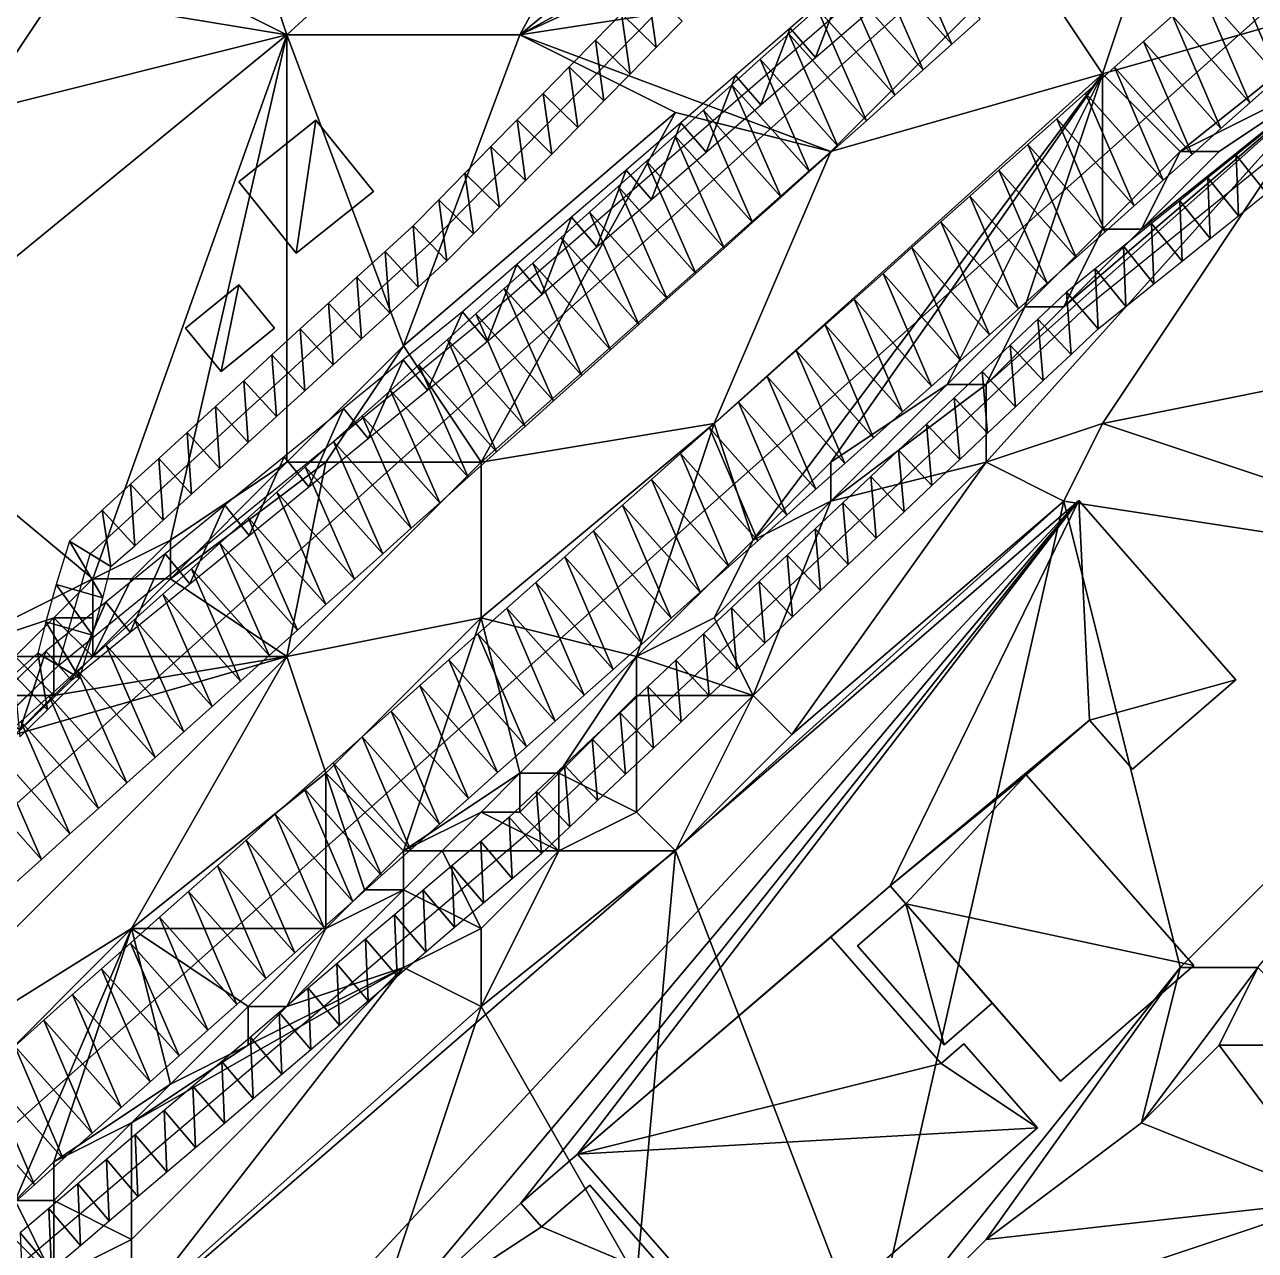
# Model space of a CAD drawing. Header units: metres. Extents: x -1103 to 901, y -902 to 905.
# Drawn here: x -917.5 to -854.1, y 743.4 to 806.5 of the extents above; entities that cross this region are included whole.
import ezdxf

# ---------------------------------------------------------------- set-up
doc = ezdxf.new("R2010")
doc.units = ezdxf.units.M
for name, color, linetype in [('OSM_BUILDING_FOOTPRINTS', 7, 'CONTINUOUS'), ('OSM_BUILDING_ROOFS', 1, 'CONTINUOUS'), ('OSM_BUILDING_WALLS', 8, 'CONTINUOUS'), ('OSM_PATH_AXES', 30, 'CONTINUOUS'), ('OSM_PATH_SURFACE', 30, 'CONTINUOUS'), ('OSM_ROAD_AXES', 2, 'CONTINUOUS'), ('OSM_ROAD_SURFACE', 9, 'CONTINUOUS'), ('OSM_TERRAIN', 3, 'CONTINUOUS'), ('OSM_WATER_SURFACE', 5, 'CONTINUOUS'), ('OSM_WATERWAYS', 5, 'CONTINUOUS')]:
    doc.layers.add(name, color=color, linetype=linetype)

msp = doc.modelspace()

# ---------------------------------------------------------------- linework, layer by layer
at = {"layer": 'OSM_BUILDING_FOOTPRINTS'}
for points in [[(-906.485, 798.429, 9.084), (-902.517, 801.603, 9.084), (-899.543, 797.932, 9.084), (-903.522, 794.758, 9.084), (-906.485, 798.429, 9.084)], [(-909.215, 790.898, 9.086), (-906.474, 793.132, 9.086), (-904.639, 790.898, 9.086), (-907.391, 788.675, 9.086), (-909.215, 790.898, 9.086)]]:
    msp.add_polyline3d(points, close=True, dxfattribs=at)
msp.add_polyline3d([(-922.07, 731.091, 11.75), (-863.231, 782.03, 11.75), (-855.139, 772.807, 11.75), (-860.456, 768.206, 11.75), (-862.678, 770.738, 11.75), (-865.928, 767.918, 11.75), (-857.305, 758.098, 11.75), (-864.17, 752.148, 11.75), (-867.685, 756.163, 11.75), (-870.15, 754.028, 11.75), (-874.627, 759.115, 11.75), (-872.14, 761.272, 11.75), (-872.947, 762.201, 11.75), (-875.998, 759.558, 11.75), (-870.305, 753.066, 11.75), (-869.144, 754.072, 11.75), (-865.353, 749.748, 11.75), (-879.49, 737.495, 11.75), (-889.041, 748.388, 11.75), (-891.959, 745.866, 11.75), (-890.887, 744.65, 11.75), (-888.411, 746.795, 11.75), (-883.989, 741.752, 11.75)], dxfattribs=at)
at = {"layer": 'OSM_BUILDING_ROOFS'}
for points in [[(-902.517, 801.603, 19.084), (-906.485, 798.429, 19.084), (-903.522, 794.758, 19.084)], [(-902.517, 801.603, 19.084), (-903.522, 794.758, 19.084), (-899.543, 797.932, 19.084)], [(-906.474, 793.132, 19.086), (-909.215, 790.898, 19.086), (-907.391, 788.675, 19.086)], [(-906.474, 793.132, 19.086), (-907.391, 788.675, 19.086), (-904.639, 790.898, 19.086)], [(-863.231, 782.03, 20.15), (-922.07, 731.091, 20.15), (-916.454, 724.71, 20.15)], [(-863.231, 782.03, 20.15), (-916.454, 724.71, 20.15), (-899.144, 739.242, 20.15)], [(-863.231, 782.03, 20.15), (-899.144, 739.242, 20.15), (-891.959, 745.866, 20.15)], [(-863.231, 782.03, 20.15), (-891.959, 745.866, 20.15), (-889.041, 748.388, 20.15)], [(-863.231, 782.03, 20.15), (-889.041, 748.388, 20.15), (-872.947, 762.201, 20.15)], [(-872.947, 762.201, 20.15), (-862.678, 770.738, 20.15), (-863.231, 782.03, 20.15)], [(-862.678, 770.738, 20.15), (-855.139, 772.807, 20.15), (-863.231, 782.03, 20.15)], [(-862.678, 770.738, 20.15), (-860.456, 768.206, 20.15), (-855.139, 772.807, 20.15)], [(-872.947, 762.201, 20.15), (-865.928, 767.918, 20.15), (-862.678, 770.738, 20.15)], [(-872.947, 762.201, 20.15), (-872.14, 761.272, 20.15), (-865.928, 767.918, 20.15)], [(-872.14, 761.272, 20.15), (-857.305, 758.098, 20.15), (-865.928, 767.918, 20.15)], [(-889.041, 748.388, 20.15), (-875.998, 759.558, 20.15), (-872.947, 762.201, 20.15)], [(-872.14, 761.272, 20.15), (-874.627, 759.115, 20.15), (-870.15, 754.028, 20.15)], [(-872.14, 761.272, 20.15), (-870.15, 754.028, 20.15), (-867.685, 756.163, 20.15)], [(-872.14, 761.272, 20.15), (-867.685, 756.163, 20.15), (-864.17, 752.148, 20.15)], [(-872.14, 761.272, 20.15), (-864.17, 752.148, 20.15), (-857.305, 758.098, 20.15)], [(-889.041, 748.388, 20.15), (-870.305, 753.066, 20.15), (-875.998, 759.558, 20.15)], [(-865.353, 749.748, 20.15), (-869.144, 754.072, 20.15), (-870.305, 753.066, 20.15)], [(-889.041, 748.388, 20.15), (-865.353, 749.748, 20.15), (-870.305, 753.066, 20.15)], [(-889.041, 748.388, 20.15), (-879.49, 737.495, 20.15), (-865.353, 749.748, 20.15)], [(-883.989, 741.752, 20.15), (-888.411, 746.795, 20.15), (-890.887, 744.65, 20.15)], [(-899.144, 739.242, 20.15), (-890.887, 744.65, 20.15), (-891.959, 745.866, 20.15)], [(-899.144, 739.242, 20.15), (-883.989, 741.752, 20.15), (-890.887, 744.65, 20.15)]]:
    msp.add_3dface(points, dxfattribs=at)
at = {"layer": 'OSM_BUILDING_WALLS'}
for points in [[(-902.517, 801.603, 9.084), (-906.485, 798.429, 9.084), (-906.485, 798.429, 19.084)], [(-902.517, 801.603, 9.084), (-906.485, 798.429, 19.084), (-902.517, 801.603, 19.084)], [(-899.543, 797.932, 9.084), (-902.517, 801.603, 9.084), (-902.517, 801.603, 19.084)], [(-899.543, 797.932, 9.084), (-902.517, 801.603, 19.084), (-899.543, 797.932, 19.084)], [(-906.485, 798.429, 9.084), (-903.522, 794.758, 9.084), (-903.522, 794.758, 19.084)], [(-906.485, 798.429, 9.084), (-903.522, 794.758, 19.084), (-906.485, 798.429, 19.084)], [(-903.522, 794.758, 9.084), (-899.543, 797.932, 9.084), (-899.543, 797.932, 19.084)], [(-903.522, 794.758, 9.084), (-899.543, 797.932, 19.084), (-903.522, 794.758, 19.084)], [(-906.474, 793.132, 9.086), (-909.215, 790.898, 9.086), (-909.215, 790.898, 19.086)], [(-906.474, 793.132, 9.086), (-909.215, 790.898, 19.086), (-906.474, 793.132, 19.086)], [(-904.639, 790.898, 9.086), (-906.474, 793.132, 9.086), (-906.474, 793.132, 19.086)], [(-904.639, 790.898, 9.086), (-906.474, 793.132, 19.086), (-904.639, 790.898, 19.086)], [(-909.215, 790.898, 9.086), (-907.391, 788.675, 9.086), (-907.391, 788.675, 19.086)], [(-909.215, 790.898, 9.086), (-907.391, 788.675, 19.086), (-909.215, 790.898, 19.086)], [(-907.391, 788.675, 9.086), (-904.639, 790.898, 9.086), (-904.639, 790.898, 19.086)], [(-907.391, 788.675, 9.086), (-904.639, 790.898, 19.086), (-907.391, 788.675, 19.086)], [(-863.231, 782.03, 11.75), (-922.07, 731.091, 11.75), (-922.07, 731.091, 20.15)], [(-863.231, 782.03, 11.75), (-922.07, 731.091, 20.15), (-863.231, 782.03, 20.15)], [(-855.139, 772.807, 11.75), (-863.231, 782.03, 11.75), (-863.231, 782.03, 20.15)], [(-855.139, 772.807, 11.75), (-863.231, 782.03, 20.15), (-855.139, 772.807, 20.15)], [(-860.456, 768.206, 11.75), (-855.139, 772.807, 11.75), (-855.139, 772.807, 20.15)], [(-860.456, 768.206, 11.75), (-855.139, 772.807, 20.15), (-860.456, 768.206, 20.15)], [(-865.928, 767.918, 11.75), (-862.678, 770.738, 11.75), (-862.678, 770.738, 20.15)], [(-865.928, 767.918, 11.75), (-862.678, 770.738, 20.15), (-865.928, 767.918, 20.15)], [(-862.678, 770.738, 11.75), (-860.456, 768.206, 11.75), (-860.456, 768.206, 20.15)], [(-862.678, 770.738, 11.75), (-860.456, 768.206, 20.15), (-862.678, 770.738, 20.15)], [(-857.305, 758.098, 11.75), (-865.928, 767.918, 11.75), (-865.928, 767.918, 20.15)], [(-857.305, 758.098, 11.75), (-865.928, 767.918, 20.15), (-857.305, 758.098, 20.15)], [(-875.998, 759.558, 11.75), (-872.947, 762.201, 11.75), (-872.947, 762.201, 20.15)], [(-875.998, 759.558, 11.75), (-872.947, 762.201, 20.15), (-875.998, 759.558, 20.15)], [(-872.947, 762.201, 11.75), (-872.14, 761.272, 11.75), (-872.14, 761.272, 20.15)], [(-872.947, 762.201, 11.75), (-872.14, 761.272, 20.15), (-872.947, 762.201, 20.15)], [(-872.14, 761.272, 11.75), (-874.627, 759.115, 11.75), (-874.627, 759.115, 20.15)], [(-872.14, 761.272, 11.75), (-874.627, 759.115, 20.15), (-872.14, 761.272, 20.15)], [(-870.305, 753.066, 11.75), (-875.998, 759.558, 11.75), (-875.998, 759.558, 20.15)], [(-870.305, 753.066, 11.75), (-875.998, 759.558, 20.15), (-870.305, 753.066, 20.15)], [(-874.627, 759.115, 11.75), (-870.15, 754.028, 11.75), (-870.15, 754.028, 20.15)], [(-874.627, 759.115, 11.75), (-870.15, 754.028, 20.15), (-874.627, 759.115, 20.15)], [(-864.17, 752.148, 11.75), (-857.305, 758.098, 11.75), (-857.305, 758.098, 20.15)], [(-864.17, 752.148, 11.75), (-857.305, 758.098, 20.15), (-864.17, 752.148, 20.15)], [(-870.15, 754.028, 11.75), (-867.685, 756.163, 11.75), (-867.685, 756.163, 20.15)], [(-870.15, 754.028, 11.75), (-867.685, 756.163, 20.15), (-870.15, 754.028, 20.15)], [(-867.685, 756.163, 11.75), (-864.17, 752.148, 11.75), (-864.17, 752.148, 20.15)], [(-867.685, 756.163, 11.75), (-864.17, 752.148, 20.15), (-867.685, 756.163, 20.15)], [(-869.144, 754.072, 11.75), (-870.305, 753.066, 11.75), (-870.305, 753.066, 20.15)], [(-869.144, 754.072, 11.75), (-870.305, 753.066, 20.15), (-869.144, 754.072, 20.15)], [(-865.353, 749.748, 11.75), (-869.144, 754.072, 11.75), (-869.144, 754.072, 20.15)], [(-865.353, 749.748, 11.75), (-869.144, 754.072, 20.15), (-865.353, 749.748, 20.15)], [(-879.49, 737.495, 11.75), (-865.353, 749.748, 11.75), (-865.353, 749.748, 20.15)], [(-879.49, 737.495, 11.75), (-865.353, 749.748, 20.15), (-879.49, 737.495, 20.15)], [(-891.959, 745.866, 11.75), (-889.041, 748.388, 11.75), (-889.041, 748.388, 20.15)], [(-891.959, 745.866, 11.75), (-889.041, 748.388, 20.15), (-891.959, 745.866, 20.15)], [(-889.041, 748.388, 11.75), (-879.49, 737.495, 11.75), (-879.49, 737.495, 20.15)], [(-889.041, 748.388, 11.75), (-879.49, 737.495, 20.15), (-889.041, 748.388, 20.15)], [(-888.411, 746.795, 11.75), (-890.887, 744.65, 11.75), (-890.887, 744.65, 20.15)], [(-888.411, 746.795, 11.75), (-890.887, 744.65, 20.15), (-888.411, 746.795, 20.15)], [(-883.989, 741.752, 11.75), (-888.411, 746.795, 11.75), (-888.411, 746.795, 20.15)], [(-883.989, 741.752, 11.75), (-888.411, 746.795, 20.15), (-883.989, 741.752, 20.15)], [(-890.887, 744.65, 11.75), (-891.959, 745.866, 11.75), (-891.959, 745.866, 20.15)], [(-890.887, 744.65, 11.75), (-891.959, 745.866, 20.15), (-890.887, 744.65, 20.15)]]:
    msp.add_3dface(points, dxfattribs=at)
at = {"layer": 'OSM_PATH_AXES'}
for points in [[(-1100, 614.436, 14.432), (-1087.268, 623.605, 14.308), (-1078.06, 633.139, 14.564), (-1067.957, 642.251, 14.862), (-1048.149, 660.012, 15.181), (-1040.809, 665.819, 15.149), (-1016.955, 682.474, 14.848), (-1002.165, 695.623, 14.017), (-995.633, 701.905, 13.614), (-969.502, 727.153, 13.249), (-939.922, 752.335, 10.603), (-928.647, 761.138, 10.91), (-915.759, 773.535, 11.003), (-914.134, 779.286, 10.928), (-896.636, 795.267, 11.317), (-876.474, 815.804, 12.38), (-862.911, 828.544, 13.579), (-847.425, 841.428, 15.193), (-839.455, 849.269, 16.005), (-824.367, 862.639, 16.441), (-797.882, 885.355, 14.191), (-795.682, 887.235, 13.984), (-783.048, 898.272, 13.138), (-780.912, 900, 13.035)], [(-743.723, 900, 12.989), (-770.169, 875.767, 14), (-799.959, 848.816, 15.237), (-811.135, 840.223, 15.725), (-815.313, 832.913, 15.655), (-819.458, 824.22, 15.058), (-825.228, 819.797, 14.907), (-831.396, 812.951, 14.445), (-845.766, 805.74, 13.499), (-848.54, 803.506, 13.339), (-863.043, 791.817, 13.148), (-891.727, 764.799, 12.959), (-936.196, 727.021, 12.645), (-966.517, 700.147, 13.969), (-1004.088, 667.677, 15.854), (-1037.669, 636.678, 14.518), (-1061.015, 615.323, 13.861), (-1079.253, 598.535, 13.844), (-1081.375, 596.964, 13.862), (-1100, 583.18, 13.331)]]:
    msp.add_polyline3d(points, dxfattribs=at)
at = {"layer": 'OSM_PATH_SURFACE'}
for points in [[(-884.991, 805.344, 11.52), (-885.431, 808.465, 11.598), (-886.775, 807.095, 11.499)], [(-884.991, 805.344, 11.52), (-883.647, 806.713, 11.576), (-885.431, 808.465, 11.598)], [(-886.335, 803.975, 11.464), (-886.775, 807.095, 11.499), (-888.119, 805.726, 11.432)], [(-886.335, 803.975, 11.464), (-884.991, 805.344, 11.52), (-886.775, 807.095, 11.499)], [(-887.679, 802.606, 11.44), (-888.119, 805.726, 11.432), (-889.463, 804.357, 11.386)], [(-887.679, 802.606, 11.44), (-886.335, 803.975, 11.464), (-888.119, 805.726, 11.432)], [(-889.023, 801.237, 11.436), (-889.463, 804.357, 11.386), (-890.807, 802.988, 11.382)], [(-889.023, 801.237, 11.436), (-887.679, 802.606, 11.44), (-889.463, 804.357, 11.386)], [(-890.367, 799.867, 11.432), (-890.807, 802.988, 11.382), (-892.151, 801.619, 11.378)], [(-890.367, 799.867, 11.432), (-889.023, 801.237, 11.436), (-890.807, 802.988, 11.382)], [(-891.711, 798.498, 11.428), (-892.151, 801.619, 11.378), (-893.495, 800.25, 11.373)], [(-891.711, 798.498, 11.428), (-890.367, 799.867, 11.432), (-892.151, 801.619, 11.378)], [(-853.676, 800.973, 13.31), (-855.126, 799.804, 13.29), (-853.557, 797.857, 13.438)], [(-893.056, 797.129, 11.424), (-893.495, 800.25, 11.373), (-894.84, 798.881, 11.372)], [(-893.056, 797.129, 11.424), (-891.711, 798.498, 11.428), (-893.495, 800.25, 11.373)], [(-855.126, 799.804, 13.29), (-856.576, 798.635, 13.27), (-855.007, 796.688, 13.414)], [(-855.126, 799.804, 13.29), (-855.007, 796.688, 13.414), (-853.557, 797.857, 13.438)], [(-894.4, 795.76, 11.419), (-894.84, 798.881, 11.372), (-896.184, 797.512, 11.379)], [(-894.4, 795.76, 11.419), (-893.056, 797.129, 11.424), (-894.84, 798.881, 11.372)], [(-856.576, 798.635, 13.27), (-858.026, 797.466, 13.251), (-856.458, 795.519, 13.379)], [(-856.576, 798.635, 13.27), (-856.458, 795.519, 13.379), (-855.007, 796.688, 13.414)], [(-895.768, 794.367, 11.415), (-896.184, 797.512, 11.379), (-897.503, 796.167, 11.386)], [(-895.768, 794.367, 11.415), (-894.4, 795.76, 11.419), (-896.184, 797.512, 11.379)], [(-858.026, 797.466, 13.251), (-859.477, 796.297, 13.231), (-857.908, 794.35, 13.343)], [(-858.026, 797.466, 13.251), (-857.908, 794.35, 13.343), (-856.458, 795.519, 13.379)], [(-897.251, 793.012, 11.414), (-897.503, 796.167, 11.386), (-898.937, 794.858, 11.393)], [(-897.251, 793.012, 11.414), (-895.768, 794.367, 11.415), (-897.503, 796.167, 11.386)], [(-859.477, 796.297, 13.231), (-860.927, 795.128, 13.202), (-859.358, 793.182, 13.307)], [(-859.477, 796.297, 13.231), (-859.358, 793.182, 13.307), (-857.908, 794.35, 13.343)], [(-898.709, 791.68, 11.42), (-898.937, 794.858, 11.393), (-900.395, 793.526, 11.389)], [(-898.709, 791.68, 11.42), (-897.251, 793.012, 11.414), (-898.937, 794.858, 11.393)], [(-860.927, 795.128, 13.202), (-862.377, 793.959, 13.137), (-860.808, 792.013, 13.272)], [(-860.927, 795.128, 13.202), (-860.808, 792.013, 13.272), (-859.358, 793.182, 13.307)], [(-900.167, 790.349, 11.407), (-900.395, 793.526, 11.389), (-901.853, 792.195, 11.377)], [(-900.167, 790.349, 11.407), (-898.709, 791.68, 11.42), (-900.395, 793.526, 11.389)], [(-862.377, 793.959, 13.137), (-863.865, 792.758, 13.071), (-862.221, 790.875, 13.256)], [(-862.377, 793.959, 13.137), (-862.221, 790.875, 13.256), (-860.808, 792.013, 13.272)], [(-901.626, 789.017, 11.395), (-901.853, 792.195, 11.377), (-903.311, 790.863, 11.365)], [(-901.626, 789.017, 11.395), (-900.167, 790.349, 11.407), (-901.853, 792.195, 11.377)], [(-863.865, 792.758, 13.071), (-865.334, 791.376, 13.048), (-863.62, 789.556, 13.243)], [(-863.865, 792.758, 13.071), (-863.62, 789.556, 13.243), (-862.221, 790.875, 13.256)], [(-865.334, 791.376, 13.048), (-866.768, 790.025, 13.023), (-865.054, 788.205, 13.228)], [(-865.334, 791.376, 13.048), (-865.054, 788.205, 13.228), (-863.62, 789.556, 13.243)], [(-903.084, 787.685, 11.383), (-903.311, 790.863, 11.365), (-904.77, 789.531, 11.324)], [(-903.084, 787.685, 11.383), (-901.626, 789.017, 11.395), (-903.311, 790.863, 11.365)], [(-866.768, 790.025, 13.023), (-868.203, 788.674, 13.007), (-866.489, 786.854, 13.214)], [(-866.768, 790.025, 13.023), (-866.489, 786.854, 13.214), (-865.054, 788.205, 13.228)], [(-904.542, 786.353, 11.351), (-904.77, 789.531, 11.324), (-906.228, 788.199, 11.258)], [(-904.542, 786.353, 11.351), (-903.084, 787.685, 11.383), (-904.77, 789.531, 11.324)], [(-868.203, 788.674, 13.007), (-869.637, 787.323, 13.03), (-867.923, 785.503, 13.2)], [(-868.203, 788.674, 13.007), (-867.923, 785.503, 13.2), (-866.489, 786.854, 13.214)], [(-906, 785.022, 11.285), (-906.228, 788.199, 11.258), (-907.686, 786.868, 11.192)], [(-906, 785.022, 11.285), (-904.542, 786.353, 11.351), (-906.228, 788.199, 11.258)], [(-869.637, 787.323, 13.03), (-871.071, 785.972, 13.088), (-869.357, 784.152, 13.196)], [(-869.637, 787.323, 13.03), (-869.357, 784.152, 13.196), (-867.923, 785.503, 13.2)], [(-907.458, 783.69, 11.219), (-907.686, 786.868, 11.192), (-909.144, 785.536, 11.135)], [(-907.458, 783.69, 11.219), (-906, 785.022, 11.285), (-907.686, 786.868, 11.192)], [(-871.071, 785.972, 13.088), (-872.505, 784.621, 13.146), (-870.791, 782.802, 13.197)], [(-871.071, 785.972, 13.088), (-870.791, 782.802, 13.197), (-869.357, 784.152, 13.196)], [(-908.916, 782.358, 11.153), (-909.144, 785.536, 11.135), (-910.602, 784.204, 11.091)], [(-908.916, 782.358, 11.153), (-907.458, 783.69, 11.219), (-909.144, 785.536, 11.135)], [(-872.505, 784.621, 13.146), (-873.94, 783.271, 13.142), (-872.225, 781.451, 13.204)], [(-872.505, 784.621, 13.146), (-872.225, 781.451, 13.204), (-870.791, 782.802, 13.197)], [(-910.375, 781.027, 11.099), (-910.602, 784.204, 11.091), (-912.06, 782.873, 11.048)], [(-910.375, 781.027, 11.099), (-908.916, 782.358, 11.153), (-910.602, 784.204, 11.091)], [(-911.833, 779.695, 11.056), (-912.06, 782.873, 11.048), (-913.519, 781.541, 11.033)], [(-911.833, 779.695, 11.056), (-910.375, 781.027, 11.099), (-912.06, 782.873, 11.048)], [(-873.94, 783.271, 13.142), (-875.374, 781.92, 13.141), (-873.66, 780.1, 13.211)], [(-873.94, 783.271, 13.142), (-873.66, 780.1, 13.211), (-872.225, 781.451, 13.204)], [(-913.069, 778.631, 11.019), (-913.519, 781.541, 11.033), (-915.198, 779.941, 11.023)], [(-913.069, 778.631, 11.019), (-911.833, 779.695, 11.056), (-913.519, 781.541, 11.033)], [(-875.374, 781.92, 13.141), (-876.808, 780.569, 13.145), (-875.094, 778.749, 13.218)], [(-875.374, 781.92, 13.141), (-875.094, 778.749, 13.218), (-873.66, 780.1, 13.211)], [(-876.808, 780.569, 13.145), (-878.242, 779.218, 13.143), (-876.528, 777.398, 13.225)], [(-876.808, 780.569, 13.145), (-876.528, 777.398, 13.225), (-875.094, 778.749, 13.218)], [(-913.473, 777.029, 11.142), (-915.198, 779.941, 11.023), (-915.878, 777.709, 11.05)], [(-913.473, 777.029, 11.142), (-913.069, 778.631, 11.019), (-915.198, 779.941, 11.023)], [(-878.242, 779.218, 13.143), (-879.676, 777.867, 13.14), (-877.962, 776.047, 13.232)], [(-878.242, 779.218, 13.143), (-877.962, 776.047, 13.232), (-876.528, 777.398, 13.225)], [(-914.014, 775.112, 11.266), (-915.878, 777.709, 11.05), (-916.42, 775.792, 10.9)], [(-914.014, 775.112, 11.266), (-913.473, 777.029, 11.142), (-915.878, 777.709, 11.05)], [(-879.676, 777.867, 13.14), (-881.111, 776.516, 13.137), (-879.397, 774.696, 13.233)], [(-879.676, 777.867, 13.14), (-879.397, 774.696, 13.233), (-877.962, 776.047, 13.232)], [(-881.111, 776.516, 13.137), (-882.545, 775.165, 13.062), (-880.831, 773.345, 13.219)], [(-881.111, 776.516, 13.137), (-880.831, 773.345, 13.219), (-879.397, 774.696, 13.233)], [(-914.686, 772.893, 11.688), (-916.42, 775.792, 10.9), (-916.831, 774.178, 10.786)], [(-914.686, 772.893, 11.688), (-914.014, 775.112, 11.266), (-916.42, 775.792, 10.9)], [(-882.545, 775.165, 13.062), (-883.979, 773.814, 12.902), (-882.265, 771.995, 13.23)], [(-882.545, 775.165, 13.062), (-882.265, 771.995, 13.23), (-880.831, 773.345, 13.219)], [(-916.324, 771.257, 11.672), (-916.831, 774.178, 10.786), (-918.057, 773.059, 10.7)], [(-916.324, 771.257, 11.672), (-914.686, 772.893, 11.688), (-916.831, 774.178, 10.786)], [(-883.979, 773.814, 12.902), (-885.413, 772.464, 13.047), (-883.699, 770.644, 13.254)], [(-883.979, 773.814, 12.902), (-883.699, 770.644, 13.254), (-882.265, 771.995, 13.23)], [(-917.756, 769.88, 11.646), (-916.324, 771.257, 11.672), (-918.057, 773.059, 10.7)], [(-885.413, 772.464, 13.047), (-886.848, 771.113, 13.141), (-885.133, 769.293, 13.277)], [(-885.413, 772.464, 13.047), (-885.133, 769.293, 13.277), (-883.699, 770.644, 13.254)], [(-886.848, 771.113, 13.141), (-888.282, 769.762, 13.141), (-886.568, 767.942, 13.294)], [(-886.848, 771.113, 13.141), (-886.568, 767.942, 13.294), (-885.133, 769.293, 13.277)], [(-888.282, 769.762, 13.141), (-889.716, 768.411, 13.135), (-888.002, 766.591, 13.29)], [(-888.282, 769.762, 13.141), (-888.002, 766.591, 13.29), (-886.568, 767.942, 13.294)], [(-889.716, 768.411, 13.135), (-891.15, 767.06, 13.136), (-889.436, 765.24, 13.239)], [(-889.716, 768.411, 13.135), (-889.436, 765.24, 13.239), (-888.002, 766.591, 13.29)], [(-891.15, 767.06, 13.136), (-892.561, 765.731, 13.019), (-890.894, 763.868, 13.229)], [(-891.15, 767.06, 13.136), (-890.894, 763.868, 13.229), (-889.436, 765.24, 13.239)], [(-892.561, 765.731, 13.019), (-894.019, 764.493, 13.088), (-892.4, 762.587, 13.268)], [(-892.561, 765.731, 13.019), (-892.4, 762.587, 13.268), (-890.894, 763.868, 13.229)], [(-894.019, 764.493, 13.088), (-895.501, 763.233, 13.216), (-893.883, 761.328, 13.306)], [(-894.019, 764.493, 13.088), (-893.883, 761.328, 13.306), (-892.4, 762.587, 13.268)], [(-895.501, 763.233, 13.216), (-896.984, 761.974, 13.238), (-895.365, 760.069, 13.318)], [(-895.501, 763.233, 13.216), (-895.365, 760.069, 13.318), (-893.883, 761.328, 13.306)], [(-896.984, 761.974, 13.238), (-898.466, 760.715, 13.227), (-896.847, 758.809, 13.288)], [(-896.984, 761.974, 13.238), (-896.847, 758.809, 13.288), (-895.365, 760.069, 13.318)], [(-898.466, 760.715, 13.227), (-899.948, 759.455, 13.218), (-898.33, 757.55, 13.282)], [(-898.466, 760.715, 13.227), (-898.33, 757.55, 13.282), (-896.847, 758.809, 13.288)], [(-899.948, 759.455, 13.218), (-901.431, 758.196, 13.208), (-899.812, 756.291, 13.223)], [(-899.948, 759.455, 13.218), (-899.812, 756.291, 13.223), (-898.33, 757.55, 13.282)], [(-901.431, 758.196, 13.208), (-902.913, 756.937, 13.199), (-901.294, 755.032, 13.188)], [(-901.431, 758.196, 13.208), (-901.294, 755.032, 13.188), (-899.812, 756.291, 13.223)], [(-902.913, 756.937, 13.199), (-904.395, 755.678, 13.162), (-902.776, 753.772, 13.153)], [(-902.913, 756.937, 13.199), (-902.776, 753.772, 13.153), (-901.294, 755.032, 13.188)], [(-904.395, 755.678, 13.162), (-905.877, 754.418, 13.062), (-904.259, 752.513, 13.118)], [(-904.395, 755.678, 13.162), (-904.259, 752.513, 13.118), (-902.776, 753.772, 13.153)], [(-905.877, 754.418, 13.062), (-907.36, 753.159, 13.027), (-905.741, 751.254, 13.083)], [(-905.877, 754.418, 13.062), (-905.741, 751.254, 13.083), (-904.259, 752.513, 13.118)], [(-907.36, 753.159, 13.027), (-908.842, 751.9, 12.958), (-907.223, 749.995, 13.048)], [(-907.36, 753.159, 13.027), (-907.223, 749.995, 13.048), (-905.741, 751.254, 13.083)], [(-908.842, 751.9, 12.958), (-910.324, 750.641, 12.903), (-908.706, 748.735, 13.013)], [(-908.842, 751.9, 12.958), (-908.706, 748.735, 13.013), (-907.223, 749.995, 13.048)], [(-910.324, 750.641, 12.903), (-911.807, 749.381, 12.868), (-910.188, 747.476, 12.978)], [(-910.324, 750.641, 12.903), (-910.188, 747.476, 12.978), (-908.706, 748.735, 13.013)], [(-911.807, 749.381, 12.868), (-913.289, 748.122, 12.806), (-911.67, 746.217, 12.943)], [(-911.807, 749.381, 12.868), (-911.67, 746.217, 12.943), (-910.188, 747.476, 12.978)], [(-913.289, 748.122, 12.806), (-914.771, 746.863, 12.741), (-913.153, 744.957, 12.885)], [(-913.289, 748.122, 12.806), (-913.153, 744.957, 12.885), (-911.67, 746.217, 12.943)], [(-914.771, 746.863, 12.741), (-916.254, 745.603, 12.596), (-914.635, 743.698, 12.769)], [(-914.771, 746.863, 12.741), (-914.635, 743.698, 12.769), (-913.153, 744.957, 12.885)], [(-916.254, 745.603, 12.596), (-917.736, 744.344, 12.446), (-916.117, 742.439, 12.612)], [(-916.254, 745.603, 12.596), (-916.117, 742.439, 12.612), (-914.635, 743.698, 12.769)], [(-917.736, 744.344, 12.446), (-917.6, 741.18, 12.624), (-916.117, 742.439, 12.612)]]:
    msp.add_3dface(points, dxfattribs=at)
at = {"layer": 'OSM_ROAD_AXES'}
for points in [[(-1100, 603.586, 14.265), (-1036.045, 660.787, 15.769), (-925.961, 759.247, 11.192), (-846.872, 830.037, 13.274)], [(-838.526, 820.648, 14.021), (-1030.772, 649.639, 15.739), (-1086.018, 600.835, 14.046), (-1100, 588.483, 13.639)]]:
    msp.add_polyline3d(points, dxfattribs=at)
at = {"layer": 'OSM_ROAD_SURFACE'}
for points in [[(-869.769, 805.516, 11.989), (-872.306, 811.298, 12.02), (-873.771, 809.987, 11.92)], [(-869.769, 805.516, 11.989), (-868.305, 806.827, 12.058), (-872.306, 811.298, 12.02)], [(-853.932, 810.959, 12.918), (-855.423, 809.633, 12.9), (-851.435, 805.15, 13.102)], [(-871.234, 804.205, 11.92), (-873.771, 809.987, 11.92), (-875.236, 808.676, 11.821)], [(-871.234, 804.205, 11.92), (-869.769, 805.516, 11.989), (-873.771, 809.987, 11.92)], [(-855.423, 809.633, 12.9), (-856.913, 808.307, 12.883), (-852.925, 803.824, 13.053)], [(-855.423, 809.633, 12.9), (-852.925, 803.824, 13.053), (-851.435, 805.15, 13.102)], [(-872.699, 802.894, 11.851), (-875.236, 808.676, 11.821), (-876.7, 807.365, 11.758)], [(-872.699, 802.894, 11.851), (-871.234, 804.205, 11.92), (-875.236, 808.676, 11.821)], [(-856.913, 808.307, 12.883), (-858.403, 806.982, 12.866), (-854.415, 802.499, 13.005)], [(-856.913, 808.307, 12.883), (-854.415, 802.499, 13.005), (-852.925, 803.824, 13.053)], [(-874.163, 801.583, 11.783), (-876.7, 807.365, 11.758), (-878.165, 806.054, 11.7)], [(-874.163, 801.583, 11.783), (-872.699, 802.894, 11.851), (-876.7, 807.365, 11.758)], [(-858.403, 806.982, 12.866), (-859.893, 805.656, 12.848), (-855.906, 801.173, 12.956)], [(-858.403, 806.982, 12.866), (-855.906, 801.173, 12.956), (-854.415, 802.499, 13.005)], [(-875.628, 800.272, 11.714), (-878.165, 806.054, 11.7), (-879.63, 804.743, 11.641)], [(-875.628, 800.272, 11.714), (-874.163, 801.583, 11.783), (-878.165, 806.054, 11.7)], [(-859.893, 805.656, 12.848), (-861.384, 804.33, 12.831), (-857.396, 799.847, 12.973)], [(-859.893, 805.656, 12.848), (-857.396, 799.847, 12.973), (-855.906, 801.173, 12.956)], [(-877.093, 798.961, 11.698), (-879.63, 804.743, 11.641), (-881.094, 803.432, 11.583)], [(-877.093, 798.961, 11.698), (-875.628, 800.272, 11.714), (-879.63, 804.743, 11.641)], [(-861.384, 804.33, 12.831), (-862.874, 803.005, 12.811), (-858.886, 798.522, 12.937)], [(-861.384, 804.33, 12.831), (-858.886, 798.522, 12.937), (-857.396, 799.847, 12.973)], [(-878.557, 797.65, 11.696), (-881.094, 803.432, 11.583), (-882.559, 802.121, 11.524)], [(-878.557, 797.65, 11.696), (-877.093, 798.961, 11.698), (-881.094, 803.432, 11.583)], [(-862.874, 803.005, 12.811), (-864.364, 801.679, 12.801), (-860.377, 797.196, 12.883)], [(-862.874, 803.005, 12.811), (-860.377, 797.196, 12.883), (-858.886, 798.522, 12.937)], [(-880.022, 796.339, 11.693), (-882.559, 802.121, 11.524), (-884.023, 800.81, 11.506)], [(-880.022, 796.339, 11.693), (-878.557, 797.65, 11.696), (-882.559, 802.121, 11.524)], [(-864.364, 801.679, 12.801), (-865.855, 800.354, 12.792), (-861.867, 795.87, 12.831)], [(-864.364, 801.679, 12.801), (-861.867, 795.87, 12.831), (-860.377, 797.196, 12.883)], [(-881.486, 795.028, 11.691), (-884.023, 800.81, 11.506), (-885.488, 799.499, 11.502)], [(-881.486, 795.028, 11.691), (-880.022, 796.339, 11.693), (-884.023, 800.81, 11.506)], [(-865.855, 800.354, 12.792), (-867.345, 799.028, 12.782), (-863.357, 794.545, 12.793)], [(-865.855, 800.354, 12.792), (-863.357, 794.545, 12.793), (-861.867, 795.87, 12.831)], [(-882.951, 793.718, 11.688), (-885.488, 799.499, 11.502), (-886.953, 798.188, 11.495)], [(-882.951, 793.718, 11.688), (-881.486, 795.028, 11.691), (-885.488, 799.499, 11.502)], [(-867.345, 799.028, 12.782), (-868.835, 797.702, 12.773), (-864.847, 793.219, 12.769)], [(-867.345, 799.028, 12.782), (-864.847, 793.219, 12.769), (-863.357, 794.545, 12.793)], [(-884.416, 792.407, 11.686), (-886.953, 798.188, 11.495), (-888.417, 796.877, 11.489)], [(-884.416, 792.407, 11.686), (-882.951, 793.718, 11.688), (-886.953, 798.188, 11.495)], [(-868.835, 797.702, 12.773), (-870.325, 796.377, 12.763), (-866.338, 791.894, 12.767)], [(-868.835, 797.702, 12.773), (-866.338, 791.894, 12.767), (-864.847, 793.219, 12.769)], [(-885.88, 791.096, 11.683), (-888.417, 796.877, 11.489), (-889.882, 795.566, 11.482)], [(-885.88, 791.096, 11.683), (-884.416, 792.407, 11.686), (-888.417, 796.877, 11.489)], [(-870.325, 796.377, 12.763), (-871.816, 795.051, 12.753), (-867.828, 790.568, 12.771)], [(-870.325, 796.377, 12.763), (-867.828, 790.568, 12.771), (-866.338, 791.894, 12.767)], [(-887.345, 789.785, 11.681), (-889.882, 795.566, 11.482), (-891.346, 794.256, 11.476)], [(-887.345, 789.785, 11.681), (-885.88, 791.096, 11.683), (-889.882, 795.566, 11.482)], [(-871.816, 795.051, 12.753), (-873.306, 793.725, 12.744), (-869.318, 789.242, 12.775)], [(-871.816, 795.051, 12.753), (-869.318, 789.242, 12.775), (-867.828, 790.568, 12.771)], [(-888.81, 788.474, 11.678), (-891.346, 794.256, 11.476), (-892.811, 792.945, 11.47)], [(-888.81, 788.474, 11.678), (-887.345, 789.785, 11.681), (-891.346, 794.256, 11.476)], [(-873.306, 793.725, 12.744), (-874.796, 792.4, 12.734), (-870.808, 787.917, 12.76)], [(-873.306, 793.725, 12.744), (-870.808, 787.917, 12.76), (-869.318, 789.242, 12.775)], [(-890.274, 787.163, 11.676), (-892.811, 792.945, 11.47), (-894.276, 791.634, 11.463)], [(-890.274, 787.163, 11.676), (-888.81, 788.474, 11.678), (-892.811, 792.945, 11.47)], [(-874.796, 792.4, 12.734), (-876.287, 791.074, 12.724), (-872.299, 786.591, 12.745)], [(-874.796, 792.4, 12.734), (-872.299, 786.591, 12.745), (-870.808, 787.917, 12.76)], [(-891.739, 785.852, 11.673), (-894.276, 791.634, 11.463), (-895.74, 790.323, 11.457)], [(-891.739, 785.852, 11.673), (-890.274, 787.163, 11.676), (-894.276, 791.634, 11.463)], [(-876.287, 791.074, 12.724), (-877.777, 789.748, 12.715), (-873.789, 785.265, 12.77)], [(-876.287, 791.074, 12.724), (-873.789, 785.265, 12.77), (-872.299, 786.591, 12.745)], [(-893.203, 784.541, 11.671), (-895.74, 790.323, 11.457), (-897.205, 789.012, 11.45)], [(-893.203, 784.541, 11.671), (-891.739, 785.852, 11.673), (-895.74, 790.323, 11.457)], [(-877.777, 789.748, 12.715), (-879.267, 788.423, 12.705), (-875.279, 783.94, 12.818)], [(-877.777, 789.748, 12.715), (-875.279, 783.94, 12.818), (-873.789, 785.265, 12.77)], [(-894.668, 783.23, 11.666), (-897.205, 789.012, 11.45), (-898.67, 787.701, 11.504)], [(-894.668, 783.23, 11.666), (-893.203, 784.541, 11.671), (-897.205, 789.012, 11.45)], [(-879.267, 788.423, 12.705), (-880.757, 787.097, 12.696), (-876.77, 782.614, 12.82)], [(-879.267, 788.423, 12.705), (-876.77, 782.614, 12.82), (-875.279, 783.94, 12.818)], [(-896.133, 781.919, 11.666), (-898.67, 787.701, 11.504), (-900.134, 786.39, 11.562)], [(-896.133, 781.919, 11.666), (-894.668, 783.23, 11.666), (-898.67, 787.701, 11.504)], [(-880.757, 787.097, 12.696), (-882.248, 785.771, 12.686), (-878.26, 781.288, 12.779)], [(-880.757, 787.097, 12.696), (-878.26, 781.288, 12.779), (-876.77, 782.614, 12.82)], [(-897.597, 780.608, 11.676), (-900.134, 786.39, 11.562), (-901.599, 785.079, 11.571)], [(-897.597, 780.608, 11.676), (-896.133, 781.919, 11.666), (-900.134, 786.39, 11.562)], [(-882.248, 785.771, 12.686), (-883.738, 784.446, 12.672), (-879.75, 779.963, 12.739)], [(-882.248, 785.771, 12.686), (-879.75, 779.963, 12.739), (-878.26, 781.288, 12.779)], [(-899.062, 779.297, 11.687), (-901.599, 785.079, 11.571), (-903.063, 783.768, 11.545)], [(-899.062, 779.297, 11.687), (-897.597, 780.608, 11.676), (-901.599, 785.079, 11.571)], [(-883.738, 784.446, 12.672), (-885.228, 783.12, 12.659), (-881.24, 778.637, 12.702)], [(-883.738, 784.446, 12.672), (-881.24, 778.637, 12.702), (-879.75, 779.963, 12.739)], [(-900.526, 777.986, 11.698), (-903.063, 783.768, 11.545), (-904.528, 782.457, 11.561)], [(-900.526, 777.986, 11.698), (-899.062, 779.297, 11.687), (-903.063, 783.768, 11.545)], [(-885.228, 783.12, 12.659), (-886.718, 781.794, 12.646), (-882.731, 777.311, 12.674)], [(-885.228, 783.12, 12.659), (-882.731, 777.311, 12.674), (-881.24, 778.637, 12.702)], [(-901.991, 776.676, 11.709), (-904.528, 782.457, 11.561), (-905.993, 781.146, 11.576)], [(-901.991, 776.676, 11.709), (-900.526, 777.986, 11.698), (-904.528, 782.457, 11.561)], [(-886.718, 781.794, 12.646), (-888.209, 780.469, 12.633), (-884.221, 775.986, 12.671)], [(-886.718, 781.794, 12.646), (-884.221, 775.986, 12.671), (-882.731, 777.311, 12.674)], [(-903.456, 775.365, 11.719), (-905.993, 781.146, 11.576), (-907.457, 779.835, 11.579)], [(-903.456, 775.365, 11.719), (-901.991, 776.676, 11.709), (-905.993, 781.146, 11.576)], [(-888.209, 780.469, 12.633), (-889.699, 779.143, 12.62), (-885.711, 774.66, 12.669)], [(-888.209, 780.469, 12.633), (-885.711, 774.66, 12.669), (-884.221, 775.986, 12.671)], [(-904.92, 774.054, 11.72), (-907.457, 779.835, 11.579), (-908.922, 778.524, 11.558)], [(-904.92, 774.054, 11.72), (-903.456, 775.365, 11.719), (-907.457, 779.835, 11.579)], [(-889.699, 779.143, 12.62), (-891.189, 777.817, 12.606), (-887.202, 773.334, 12.667)], [(-889.699, 779.143, 12.62), (-887.202, 773.334, 12.667), (-885.711, 774.66, 12.669)], [(-906.385, 772.743, 11.697), (-908.922, 778.524, 11.558), (-910.387, 777.213, 11.564)], [(-906.385, 772.743, 11.697), (-904.92, 774.054, 11.72), (-908.922, 778.524, 11.558)], [(-891.189, 777.817, 12.606), (-892.68, 776.492, 12.593), (-888.692, 772.009, 12.672)], [(-891.189, 777.817, 12.606), (-888.692, 772.009, 12.672), (-887.202, 773.334, 12.667)], [(-907.85, 771.432, 11.665), (-910.387, 777.213, 11.564), (-911.851, 775.903, 11.602)], [(-907.85, 771.432, 11.665), (-906.385, 772.743, 11.697), (-910.387, 777.213, 11.564)], [(-892.68, 776.492, 12.593), (-894.17, 775.166, 12.585), (-890.182, 770.683, 12.677)], [(-892.68, 776.492, 12.593), (-890.182, 770.683, 12.677), (-888.692, 772.009, 12.672)], [(-909.314, 770.121, 11.634), (-911.851, 775.903, 11.602), (-913.316, 774.592, 11.64)], [(-909.314, 770.121, 11.634), (-907.85, 771.432, 11.665), (-911.851, 775.903, 11.602)], [(-894.17, 775.166, 12.585), (-895.66, 773.841, 12.589), (-891.672, 769.358, 12.682)], [(-894.17, 775.166, 12.585), (-891.672, 769.358, 12.682), (-890.182, 770.683, 12.677)], [(-910.779, 768.81, 11.602), (-913.316, 774.592, 11.64), (-914.78, 773.281, 11.627)], [(-910.779, 768.81, 11.602), (-909.314, 770.121, 11.634), (-913.316, 774.592, 11.64)], [(-895.66, 773.841, 12.589), (-897.15, 772.515, 12.595), (-893.163, 768.032, 12.673)], [(-895.66, 773.841, 12.589), (-893.163, 768.032, 12.673), (-891.672, 769.358, 12.682)], [(-912.243, 767.499, 11.571), (-914.78, 773.281, 11.627), (-916.245, 771.97, 11.534)], [(-912.243, 767.499, 11.571), (-910.779, 768.81, 11.602), (-914.78, 773.281, 11.627)], [(-913.708, 766.188, 11.539), (-916.245, 771.97, 11.534), (-917.71, 770.659, 11.427)], [(-913.708, 766.188, 11.539), (-912.243, 767.499, 11.571), (-916.245, 771.97, 11.534)], [(-897.15, 772.515, 12.595), (-898.641, 771.189, 12.601), (-894.653, 766.706, 12.656)], [(-897.15, 772.515, 12.595), (-894.653, 766.706, 12.656), (-893.163, 768.032, 12.673)], [(-915.173, 764.877, 11.508), (-917.71, 770.659, 11.427), (-919.174, 769.348, 11.284)], [(-915.173, 764.877, 11.508), (-913.708, 766.188, 11.539), (-917.71, 770.659, 11.427)], [(-898.641, 771.189, 12.601), (-900.131, 769.864, 12.607), (-896.143, 765.381, 12.639)], [(-898.641, 771.189, 12.601), (-896.143, 765.381, 12.639), (-894.653, 766.706, 12.656)], [(-900.131, 769.864, 12.607), (-901.621, 768.538, 12.596), (-897.633, 764.055, 12.687)], [(-900.131, 769.864, 12.607), (-897.633, 764.055, 12.687), (-896.143, 765.381, 12.639)], [(-916.637, 763.566, 11.477), (-919.174, 769.348, 11.284), (-920.639, 768.037, 11.184)], [(-916.637, 763.566, 11.477), (-915.173, 764.877, 11.508), (-919.174, 769.348, 11.284)], [(-901.621, 768.538, 12.596), (-903.112, 767.212, 12.585), (-899.124, 762.729, 12.657)], [(-901.621, 768.538, 12.596), (-899.124, 762.729, 12.657), (-897.633, 764.055, 12.687)], [(-918.102, 762.255, 11.445), (-916.637, 763.566, 11.477), (-920.639, 768.037, 11.184)], [(-903.112, 767.212, 12.585), (-904.602, 765.887, 12.57), (-900.614, 761.404, 12.614)], [(-903.112, 767.212, 12.585), (-900.614, 761.404, 12.614), (-899.124, 762.729, 12.657)], [(-904.602, 765.887, 12.57), (-906.092, 764.561, 12.544), (-902.104, 760.078, 12.614)], [(-904.602, 765.887, 12.57), (-902.104, 760.078, 12.614), (-900.614, 761.404, 12.614)], [(-906.092, 764.561, 12.544), (-907.582, 763.235, 12.518), (-903.595, 758.752, 12.6)], [(-906.092, 764.561, 12.544), (-903.595, 758.752, 12.6), (-902.104, 760.078, 12.614)], [(-907.582, 763.235, 12.518), (-909.073, 761.91, 12.491), (-905.085, 757.427, 12.586)], [(-907.582, 763.235, 12.518), (-905.085, 757.427, 12.586), (-903.595, 758.752, 12.6)], [(-909.073, 761.91, 12.491), (-910.563, 760.584, 12.465), (-906.575, 756.101, 12.569)], [(-909.073, 761.91, 12.491), (-906.575, 756.101, 12.569), (-905.085, 757.427, 12.586)], [(-910.563, 760.584, 12.465), (-912.053, 759.258, 12.43), (-908.065, 754.775, 12.529)], [(-910.563, 760.584, 12.465), (-908.065, 754.775, 12.529), (-906.575, 756.101, 12.569)], [(-912.053, 759.258, 12.43), (-913.543, 757.933, 12.369), (-909.556, 753.45, 12.489)], [(-912.053, 759.258, 12.43), (-909.556, 753.45, 12.489), (-908.065, 754.775, 12.529)], [(-913.543, 757.933, 12.369), (-915.034, 756.607, 12.321), (-911.046, 752.124, 12.42)], [(-913.543, 757.933, 12.369), (-911.046, 752.124, 12.42), (-909.556, 753.45, 12.489)], [(-915.034, 756.607, 12.321), (-916.524, 755.281, 12.272), (-912.536, 750.798, 12.327)], [(-915.034, 756.607, 12.321), (-912.536, 750.798, 12.327), (-911.046, 752.124, 12.42)], [(-916.524, 755.281, 12.272), (-918.014, 753.956, 12.224), (-914.027, 749.473, 12.235)], [(-916.524, 755.281, 12.272), (-914.027, 749.473, 12.235), (-912.536, 750.798, 12.327)], [(-918.014, 753.956, 12.224), (-919.505, 752.63, 12.155), (-915.517, 748.147, 12.225)], [(-918.014, 753.956, 12.224), (-915.517, 748.147, 12.225), (-914.027, 749.473, 12.235)], [(-919.505, 752.63, 12.155), (-920.995, 751.305, 12.082), (-917.007, 746.822, 12.098)], [(-919.505, 752.63, 12.155), (-917.007, 746.822, 12.098), (-915.517, 748.147, 12.225)], [(-920.995, 751.305, 12.082), (-918.497, 745.496, 11.975), (-917.007, 746.822, 12.098)]]:
    msp.add_3dface(points, dxfattribs=at)
at = {"layer": 'OSM_TERRAIN'}
for points in [[(-892, 806, 11.24), (-870, 818, 12.763), (-858, 834, 14.054)], [(-892, 806, 11.24), (-858, 834, 14.054), (-880, 828, 13.58)], [(-904, 806, 11.203), (-880, 828, 13.58), (-910, 824, 13.208)], [(-904, 806, 11.203), (-892, 806, 11.24), (-880, 828, 13.58)], [(-924, 816, 12.914), (-904, 806, 11.203), (-910, 824, 13.208)], [(-866, 810, 12.056), (-866, 818, 12.451), (-892, 806, 11.24)], [(-892, 806, 11.24), (-866, 818, 12.451), (-870, 818, 12.763)], [(-916, 808, 11.796), (-904, 806, 11.203), (-924, 816, 12.914)], [(-862, 804, 12.767), (-858, 816, 12.565), (-866, 810, 12.056)], [(-862, 804, 12.767), (-848, 808, 13.18), (-858, 816, 12.565)], [(-876, 800, 11.643), (-866, 810, 12.056), (-892, 806, 11.24)], [(-876, 800, 11.643), (-862, 804, 12.767), (-866, 810, 12.056)], [(-920, 802, 11.492), (-904, 806, 11.203), (-916, 808, 11.796)], [(-920, 802, 11.492), (-916, 808, 11.796), (-920, 808, 12.824)], [(-862, 804, 12.767), (-858, 800, 12.786), (-848, 808, 13.18)], [(-858, 800, 12.786), (-850, 804, 13.277), (-848, 808, 13.18)], [(-914, 778, 10.911), (-904, 806, 11.203), (-926, 788, 11.11)], [(-926, 788, 11.11), (-904, 806, 11.203), (-920, 802, 11.492)], [(-914, 778, 10.911), (-910, 780, 11.031), (-904, 806, 11.203)], [(-910, 780, 11.031), (-904, 784, 11.309), (-904, 806, 11.203)], [(-904, 784, 11.309), (-898, 790, 11.357), (-904, 806, 11.203)], [(-904, 806, 11.203), (-898, 790, 11.357), (-892, 806, 11.24)], [(-898, 790, 11.357), (-884, 802, 11.431), (-892, 806, 11.24)], [(-884, 802, 11.431), (-876, 800, 11.643), (-892, 806, 11.24)], [(-882, 786, 12.638), (-880, 780, 12.629), (-862, 804, 12.767)], [(-882, 786, 12.638), (-862, 804, 12.767), (-876, 800, 11.643)], [(-880, 780, 12.629), (-876, 784, 12.653), (-862, 804, 12.767)], [(-876, 784, 12.653), (-870, 788, 12.722), (-862, 804, 12.767)], [(-870, 788, 12.722), (-866, 792, 12.715), (-862, 804, 12.767)], [(-868, 784, 13.136), (-862, 786, 13.44), (-850, 804, 13.277)], [(-868, 784, 13.136), (-850, 804, 13.277), (-868, 788, 13.089)], [(-868, 788, 13.089), (-850, 804, 13.277), (-864, 792, 13.113)], [(-866, 792, 12.715), (-862, 796, 12.728), (-862, 804, 12.767)], [(-864, 792, 13.113), (-850, 804, 13.277), (-860, 796, 13.139)], [(-862, 786, 13.44), (-852, 788, 13.834), (-850, 804, 13.277)], [(-862, 796, 12.728), (-858, 800, 12.786), (-862, 804, 12.767)], [(-860, 796, 13.139), (-850, 804, 13.277), (-856, 800, 13.148)], [(-856, 800, 13.148), (-850, 804, 13.277), (-858, 800, 12.786)], [(-898, 790, 11.357), (-894, 784, 11.599), (-884, 802, 11.431)], [(-894, 784, 11.599), (-876, 800, 11.643), (-884, 802, 11.431)], [(-882, 786, 12.638), (-876, 800, 11.643), (-894, 784, 11.599)], [(-860, 796, 13.139), (-858, 800, 12.786), (-862, 796, 12.728)], [(-860, 796, 13.139), (-856, 800, 13.148), (-858, 800, 12.786)], [(-864, 792, 13.113), (-862, 796, 12.728), (-866, 792, 12.715)], [(-864, 792, 13.113), (-860, 796, 13.139), (-862, 796, 12.728)], [(-870, 788, 12.722), (-868, 788, 13.089), (-866, 792, 12.715)], [(-868, 788, 13.089), (-864, 792, 13.113), (-866, 792, 12.715)], [(-902, 784, 11.616), (-898, 790, 11.357), (-904, 784, 11.309)], [(-894, 784, 11.599), (-898, 790, 11.357), (-902, 784, 11.616)], [(-926, 788, 11.11), (-922, 774, 11.203), (-914, 778, 10.911)], [(-876, 782, 13.049), (-870, 788, 12.722), (-876, 784, 12.653)], [(-876, 782, 13.049), (-868, 788, 13.089), (-870, 788, 12.722)], [(-876, 782, 13.049), (-868, 784, 13.136), (-868, 788, 13.089)], [(-862, 786, 13.44), (-838, 778, 14), (-852, 788, 13.834)], [(-894, 776, 12.53), (-886, 774, 12.618), (-882, 786, 12.638)], [(-894, 776, 12.53), (-882, 786, 12.638), (-894, 784, 11.599)], [(-886, 774, 12.618), (-880, 780, 12.629), (-882, 786, 12.638)], [(-864, 782, 13.84), (-862, 786, 13.44), (-868, 784, 13.136)], [(-864, 782, 13.84), (-838, 778, 14), (-862, 786, 13.44)], [(-910, 780, 11.031), (-910, 778, 11.487), (-904, 784, 11.309)], [(-910, 778, 11.487), (-902, 784, 11.616), (-904, 784, 11.309)], [(-910, 778, 11.487), (-904, 774, 11.678), (-902, 784, 11.616)], [(-904, 774, 11.678), (-894, 776, 12.53), (-894, 784, 11.599)], [(-904, 774, 11.678), (-894, 784, 11.599), (-902, 784, 11.616)], [(-878, 770, 13.827), (-868, 784, 13.136), (-880, 772, 13.21)], [(-880, 772, 13.21), (-868, 784, 13.136), (-876, 782, 13.049)], [(-880, 780, 12.629), (-876, 782, 13.049), (-876, 784, 12.653)], [(-878, 770, 13.827), (-864, 782, 13.84), (-868, 784, 13.136)], [(-884, 764, 13.886), (-874, 738, 13.796), (-864, 782, 13.84)], [(-884, 764, 13.886), (-864, 782, 13.84), (-878, 770, 13.827)], [(-882, 776, 13.046), (-876, 782, 13.049), (-880, 780, 12.629)], [(-882, 776, 13.046), (-880, 772, 13.21), (-876, 782, 13.049)], [(-874, 738, 13.796), (-858, 758, 13.886), (-864, 782, 13.84)], [(-858, 758, 13.886), (-838, 778, 14), (-864, 782, 13.84)], [(-914, 778, 10.911), (-912, 778, 10.844), (-910, 780, 11.031)], [(-912, 778, 10.844), (-910, 778, 11.487), (-910, 780, 11.031)], [(-886, 774, 12.618), (-882, 776, 13.046), (-880, 780, 12.629)], [(-922, 774, 11.203), (-916, 776, 10.803), (-914, 778, 10.911)], [(-916, 776, 10.803), (-914, 776, 10.85), (-914, 778, 10.911)], [(-914, 774, 11.607), (-904, 774, 11.678), (-910, 778, 11.487)], [(-914, 776, 10.85), (-914, 774, 11.607), (-914, 778, 10.911)], [(-914, 774, 11.607), (-912, 778, 10.844), (-914, 778, 10.911)], [(-914, 774, 11.607), (-910, 778, 11.487), (-912, 778, 10.844)], [(-858, 758, 13.886), (-854, 758, 13.3), (-838, 778, 14)], [(-918, 774, 10.723), (-916, 776, 10.803), (-922, 774, 11.203)], [(-918, 774, 10.723), (-916, 774, 10.675), (-916, 776, 10.803)], [(-916, 774, 10.675), (-914, 774, 11.607), (-916, 776, 10.803)], [(-914, 774, 11.607), (-914, 776, 10.85), (-916, 776, 10.803)], [(-902, 768, 12.565), (-894, 776, 12.53), (-904, 774, 11.678)], [(-902, 768, 12.565), (-898, 764, 12.565), (-894, 776, 12.53)], [(-892, 768, 12.647), (-894, 776, 12.53), (-898, 764, 12.565)], [(-892, 768, 12.647), (-886, 774, 12.618), (-894, 776, 12.53)], [(-880, 772, 13.21), (-882, 776, 13.046), (-886, 774, 12.618)], [(-928, 750, 11.106), (-912, 760, 12.39), (-904, 774, 11.678)], [(-928, 750, 11.106), (-904, 774, 11.678), (-918, 770, 11.569)], [(-918, 770, 11.569), (-904, 774, 11.678), (-916, 772, 11.603)], [(-918, 772, 10.501), (-916, 772, 11.603), (-918, 774, 10.723)], [(-916, 772, 11.603), (-916, 774, 10.675), (-918, 774, 10.723)], [(-916, 772, 11.603), (-914, 774, 11.607), (-916, 774, 10.675)], [(-916, 772, 11.603), (-904, 774, 11.678), (-914, 774, 11.607)], [(-912, 760, 12.39), (-902, 768, 12.565), (-904, 774, 11.678)], [(-892, 768, 12.647), (-890, 768, 13.085), (-886, 774, 12.618)], [(-890, 768, 13.085), (-886, 772, 13.052), (-886, 774, 12.618)], [(-886, 772, 13.052), (-880, 772, 13.21), (-886, 774, 12.618)], [(-918, 770, 11.569), (-916, 772, 11.603), (-918, 772, 10.501)], [(-890, 768, 13.085), (-886, 766, 13.322), (-886, 772, 13.052)], [(-884, 764, 13.886), (-880, 772, 13.21), (-886, 766, 13.322)], [(-886, 766, 13.322), (-880, 772, 13.21), (-886, 772, 13.052)], [(-884, 764, 13.886), (-878, 770, 13.827), (-880, 772, 13.21)], [(-902, 760, 12.566), (-902, 768, 12.565), (-912, 760, 12.39)], [(-902, 760, 12.566), (-900, 762, 12.563), (-902, 768, 12.565)], [(-900, 762, 12.563), (-898, 764, 12.565), (-902, 768, 12.565)], [(-894, 766, 12.675), (-892, 768, 12.647), (-898, 764, 12.565)], [(-894, 766, 12.675), (-892, 766, 13.12), (-892, 768, 12.647)], [(-890, 764, 13.151), (-890, 768, 13.085), (-892, 766, 13.12)], [(-892, 766, 13.12), (-890, 768, 13.085), (-892, 768, 12.647)], [(-890, 764, 13.151), (-886, 766, 13.322), (-890, 768, 13.085)], [(-896, 764, 13.101), (-894, 766, 12.675), (-898, 764, 12.565)], [(-896, 764, 13.101), (-890, 764, 13.151), (-894, 766, 12.675)], [(-890, 764, 13.151), (-892, 766, 13.12), (-894, 766, 12.675)], [(-890, 764, 13.151), (-884, 764, 13.886), (-886, 766, 13.322)], [(-898, 762, 13.141), (-898, 764, 12.565), (-900, 762, 12.563)], [(-898, 762, 13.141), (-896, 764, 13.101), (-898, 764, 12.565)], [(-898, 762, 13.141), (-894, 760, 13.278), (-896, 764, 13.101)], [(-894, 760, 13.278), (-890, 764, 13.151), (-896, 764, 13.101)], [(-886, 742, 13.886), (-884, 764, 13.886), (-894, 756, 13.88)], [(-894, 756, 13.88), (-890, 764, 13.151), (-894, 760, 13.278)], [(-894, 756, 13.88), (-884, 764, 13.886), (-890, 764, 13.151)], [(-886, 742, 13.886), (-874, 738, 13.796), (-884, 764, 13.886)], [(-904, 756, 13.112), (-898, 762, 13.141), (-902, 760, 12.566)], [(-904, 756, 13.112), (-898, 758, 13.183), (-898, 762, 13.141)], [(-898, 762, 13.141), (-900, 762, 12.563), (-902, 760, 12.566)], [(-898, 758, 13.183), (-894, 760, 13.278), (-898, 762, 13.141)], [(-918, 746, 11.94), (-912, 760, 12.39), (-928, 744, 11.816)], [(-928, 744, 11.816), (-912, 760, 12.39), (-928, 750, 11.106)], [(-918, 746, 11.94), (-916, 748, 12.065), (-912, 760, 12.39)], [(-916, 748, 12.065), (-910, 752, 12.425), (-912, 760, 12.39)], [(-910, 752, 12.425), (-906, 756, 12.534), (-912, 760, 12.39)], [(-906, 756, 12.534), (-902, 760, 12.566), (-912, 760, 12.39)], [(-904, 756, 13.112), (-902, 760, 12.566), (-906, 756, 12.534)], [(-898, 758, 13.183), (-894, 756, 13.88), (-894, 760, 13.278)], [(-912, 744, 12.898), (-912, 740, 13.861), (-898, 758, 13.183)], [(-912, 744, 12.898), (-898, 758, 13.183), (-912, 750, 12.766)], [(-912, 740, 13.861), (-894, 756, 13.88), (-898, 758, 13.183)], [(-912, 750, 12.766), (-898, 758, 13.183), (-906, 754, 13.056)], [(-906, 754, 13.056), (-898, 758, 13.183), (-904, 756, 13.112)], [(-868, 744, 13.632), (-858, 758, 13.886), (-874, 738, 13.796)], [(-868, 744, 13.632), (-860, 750, 12.964), (-858, 758, 13.886)], [(-860, 750, 12.964), (-856, 754, 12.931), (-854, 758, 13.3)], [(-860, 750, 12.964), (-854, 758, 13.3), (-858, 758, 13.886)], [(-856, 754, 12.931), (-850, 754, 12.638), (-854, 758, 13.3)], [(-900, 738, 13.92), (-894, 756, 13.88), (-912, 740, 13.861)], [(-910, 752, 12.425), (-906, 754, 13.056), (-906, 756, 12.534)], [(-906, 754, 13.056), (-904, 756, 13.112), (-906, 756, 12.534)], [(-900, 738, 13.92), (-886, 742, 13.886), (-894, 756, 13.88)], [(-912, 750, 12.766), (-906, 754, 13.056), (-910, 752, 12.425)], [(-860, 750, 12.964), (-850, 746, 12.002), (-856, 754, 12.931)], [(-850, 746, 12.002), (-850, 754, 12.638), (-856, 754, 12.931)], [(-916, 748, 12.065), (-912, 750, 12.766), (-910, 752, 12.425)], [(-916, 746, 12.603), (-912, 750, 12.766), (-916, 748, 12.065)], [(-916, 746, 12.603), (-912, 744, 12.898), (-912, 750, 12.766)], [(-850, 746, 12.002), (-860, 750, 12.964), (-868, 744, 13.632)], [(-918, 746, 11.94), (-916, 746, 12.603), (-916, 748, 12.065)], [(-918, 744, 12.548), (-916, 742, 12.567), (-918, 746, 11.94)], [(-916, 742, 12.567), (-916, 746, 12.603), (-918, 746, 11.94)], [(-916, 742, 12.567), (-912, 744, 12.898), (-916, 746, 12.603)], [(-864, 728, 12.346), (-850, 746, 12.002), (-874, 738, 13.796)], [(-874, 738, 13.796), (-850, 746, 12.002), (-868, 744, 13.632)], [(-858, 720, 12.222), (-850, 746, 12.002), (-864, 728, 12.346)], [(-858, 720, 12.222), (-842, 716, 11.038), (-850, 746, 12.002)], [(-918, 740, 12.535), (-916, 742, 12.567), (-918, 744, 12.548)], [(-916, 742, 12.567), (-912, 740, 13.861), (-912, 744, 12.898)]]:
    msp.add_3dface(points, dxfattribs=at)
at = {"layer": 'OSM_WATER_SURFACE'}
for points in [[(-876.788, 804.829, 11.726), (-875.282, 808.775, 11.879), (-878.096, 806.341, 11.719)], [(-876.788, 804.829, 11.726), (-873.974, 807.262, 11.879), (-875.282, 808.775, 11.879)], [(-879.602, 802.396, 11.615), (-878.096, 806.341, 11.719), (-880.91, 803.908, 11.594)], [(-879.602, 802.396, 11.615), (-876.788, 804.829, 11.726), (-878.096, 806.341, 11.719)], [(-882.416, 799.963, 11.558), (-880.91, 803.908, 11.594), (-883.724, 801.475, 11.498)], [(-882.416, 799.963, 11.558), (-879.602, 802.396, 11.615), (-880.91, 803.908, 11.594)], [(-885.23, 797.53, 11.549), (-883.724, 801.475, 11.498), (-886.538, 799.042, 11.486)], [(-885.23, 797.53, 11.549), (-882.416, 799.963, 11.558), (-883.724, 801.475, 11.498)], [(-888.044, 795.096, 11.54), (-886.538, 799.042, 11.486), (-889.352, 796.609, 11.471)], [(-888.044, 795.096, 11.54), (-885.23, 797.53, 11.549), (-886.538, 799.042, 11.486)], [(-890.857, 792.663, 11.526), (-889.352, 796.609, 11.471), (-892.166, 794.176, 11.457)], [(-890.857, 792.663, 11.526), (-888.044, 795.096, 11.54), (-889.352, 796.609, 11.471)], [(-893.683, 790.221, 11.511), (-892.166, 794.176, 11.457), (-894.968, 791.753, 11.443)], [(-893.683, 790.221, 11.511), (-890.857, 792.663, 11.526), (-892.166, 794.176, 11.457)], [(-896.756, 787.718, 11.5), (-894.968, 791.753, 11.443), (-898.019, 789.269, 11.437)], [(-896.756, 787.718, 11.5), (-893.683, 790.221, 11.511), (-894.968, 791.753, 11.443)], [(-899.818, 785.225, 11.61), (-898.019, 789.269, 11.437), (-901.081, 786.776, 11.403)], [(-899.818, 785.225, 11.61), (-896.756, 787.718, 11.5), (-898.019, 789.269, 11.437)], [(-902.88, 782.732, 11.659), (-901.081, 786.776, 11.403), (-904.143, 784.283, 11.351)], [(-902.88, 782.732, 11.659), (-899.818, 785.225, 11.61), (-901.081, 786.776, 11.403)], [(-905.942, 780.239, 11.612), (-904.143, 784.283, 11.351), (-907.204, 781.79, 11.239)], [(-905.942, 780.239, 11.612), (-902.88, 782.732, 11.659), (-904.143, 784.283, 11.351)], [(-909.003, 777.746, 11.565), (-907.204, 781.79, 11.239), (-910.266, 779.297, 11.221)], [(-909.003, 777.746, 11.565), (-905.942, 780.239, 11.612), (-907.204, 781.79, 11.239)], [(-912.065, 775.253, 11.625), (-910.266, 779.297, 11.221), (-913.328, 776.804, 11.2)], [(-912.065, 775.253, 11.625), (-909.003, 777.746, 11.565), (-910.266, 779.297, 11.221)], [(-915.095, 772.788, 11.656), (-913.328, 776.804, 11.2), (-916.423, 774.283, 11.175)], [(-915.095, 772.788, 11.656), (-912.065, 775.253, 11.625), (-913.328, 776.804, 11.2)], [(-917.75, 770.204, 11.622), (-916.423, 774.283, 11.175), (-919.144, 771.638, 11.136)], [(-917.75, 770.204, 11.622), (-915.095, 772.788, 11.656), (-916.423, 774.283, 11.175)]]:
    msp.add_3dface(points, dxfattribs=at)
at = {"layer": 'OSM_WATERWAYS'}
msp.add_polyline3d([(-1100, 611.359, 14.098), (-1095.724, 614.714, 14.289), (-1072.268, 635.229, 14.39), (-1039.007, 664.149, 15.207), (-1026.251, 674.168, 15.142), (-1002.165, 695.623, 14.017), (-992.173, 704.847, 13.826), (-956.083, 734.32, 11.906), (-915.759, 773.535, 11.003), (-894.325, 790.987, 11.427), (-854.93, 825.049, 12.947), (-800.7, 874.152, 15.088), (-793.604, 880.223, 14.665), (-778.991, 892.742, 13.657), (-773.033, 898.349, 13.242), (-771.066, 900, 13.12)], dxfattribs=at)

doc.saveas('drawing.dxf')
